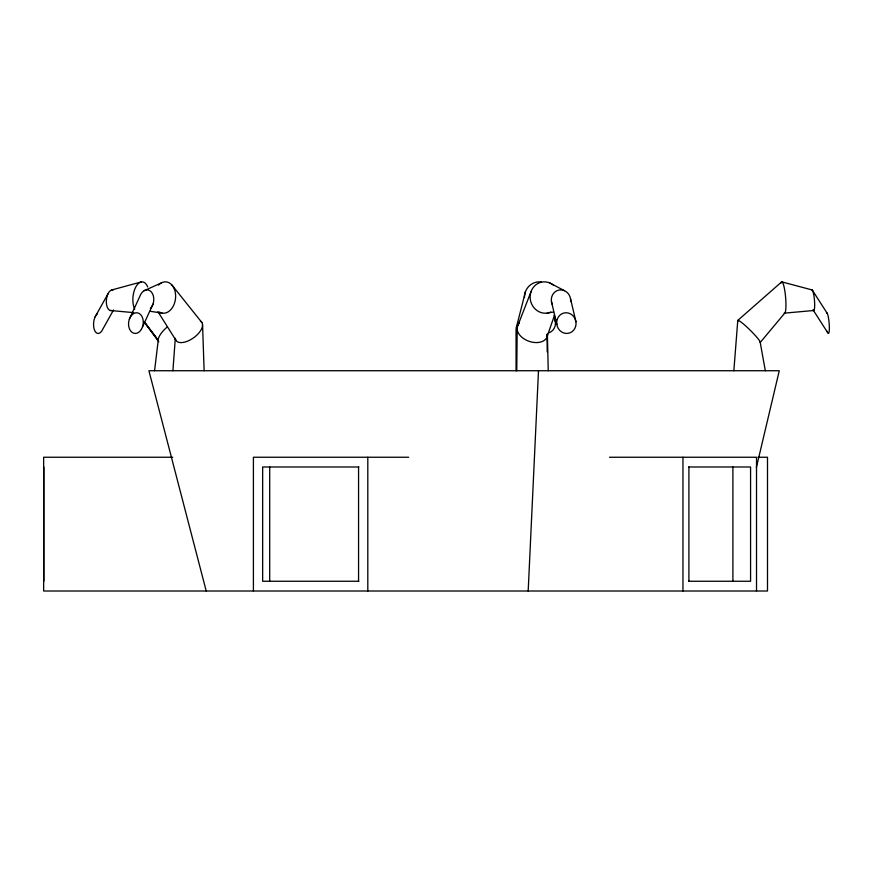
<?xml version="1.0" encoding="UTF-8"?>
<svg xmlns="http://www.w3.org/2000/svg" width="873" height="873" viewBox="0 0 873 873"><rect width="100%" height="100%" fill="white"/><g stroke="black" fill="none" stroke-linecap="round" stroke-linejoin="round"><path stroke-width="1.31" d="M516.772 370.73L517.198 327.2L531.079 291.538M528.187 591.01L538.499 370.73M172.909 370.73L175.309 338.233A15.736 7.868 -35.3 0 0 192.977 338.233A15.736 7.868 -35.3 0 0 200.463 321.177M733.855 370.73L737.772 320.424L781.553 281.99M154.565 370.73L158.231 340.284A15.736 5.685 -40.7 0 1 166.939 327.2M756.356 467.601L779.273 370.73L148.912 370.73L206.214 591.01M516.412 327.2L525.502 291.538M547.393 335.712L554.541 315.131M129.357 319.147L139.876 296.263A10.389 7.322 -83.2 0 1 151.378 292.019A10.389 7.322 -83.2 0 1 150.407 308.442M142.463 327.069L152.971 304.186M95.157 316.801L107.936 293.928M113.534 309.959L102.665 329.405A10.389 5.293 -84.4 0 1 94.24 329.405A10.389 5.293 -84.4 0 1 97.569 313.538M144.176 290.665L161.079 283.059M111.733 289.967L141.055 281.99M547.207 313.101L553.613 312.01M813.909 310.493L784.783 313.101L760.219 342.489A15.736 1.735 44.6 0 0 748.521 328.575A15.736 1.735 44.6 0 0 737.892 321.177M172.767 457.245L43.65 457.245L43.65 591.01L767.498 591.01L767.498 457.245L757.95 457.245M408.695 457.245L253.41 457.245L253.41 591.01M609.496 457.245L756.52 457.245L756.52 591.01M358.847 466.99L262.653 466.99L262.653 581.254L358.847 581.254M688.655 466.99L750.573 466.99L750.573 581.254L688.655 581.254M110.249 310.493L133.613 312.621M150.156 311.29L162.094 313.101M782.197 281.99L812.196 289.967M549.99 283.059L564.416 290.665M171.992 285.1L201.958 322.628M144.231 321.897L158.231 340.284L145.071 322.901M144.689 322.65L158.799 341.736M812.665 290.665L827.353 313.538M813.014 309.795L827.702 332.668M157.948 311.672L175.92 340.284M570.56 298.882L575.94 321.755M551.441 301.578L556.821 324.45M760.088 341.736L765.326 370.73M554.322 315.022L555.359 321.755M202.558 324.68L204.118 370.73M547.393 334.261L548.244 370.73M547.065 334.261L547.207 351.819M732.894 466.99L732.894 581.254M688.906 466.99L688.906 581.254M682.959 457.245L682.959 591.01M516.052 370.73L516.052 330.005A15.736 10.814 13.3 0 1 519.282 323.25M367.806 457.245L367.806 591.01M358.563 466.99L358.563 581.254M269.702 466.99L269.702 581.254M43.857 466.99L43.857 581.254M111.635 310.493A10.389 5.293 -84.4 0 1 106.375 300.225A10.389 5.293 -84.4 0 1 113.13 289.967M134.704 309.107A15.736 8.021 -84.4 0 1 136.09 286.453A15.736 8.021 -84.4 0 1 147.679 286.955M158.439 285.1A15.736 11.087 -83.2 0 1 175.626 295.5A15.736 11.087 -83.2 0 1 159.344 312.032M552.173 304.186A10.389 9.647 76.9 0 1 559.418 289.967A10.389 9.647 76.9 0 1 570.636 301.578M550.874 312.032A15.736 14.623 76.9 0 1 530.206 295.5A15.736 14.623 76.9 0 1 553.373 285.1M547.491 333.868A15.736 10.378 19.9 0 1 529.747 341.539A15.736 10.378 19.9 0 1 518.202 324.68M811.781 289.967A10.389 1.615 85.1 0 1 814.465 300.225A10.389 1.615 85.1 0 1 813.483 310.493M826.458 312.84A10.389 1.615 85.1 0 1 829.306 325.782A10.389 1.615 85.1 0 1 827.222 331.314M781.019 283.059A15.736 2.444 85.1 0 1 785.427 295.5A15.736 2.444 85.1 0 1 784.14 313.101M524.455 297.54A15.736 15.234 70.4 0 1 541.435 281.99M554.617 319.147A10.389 10.061 70.4 0 1 549.423 332.668M141.361 329.405A10.389 7.322 -83.2 0 0 137.487 312.84A10.389 7.322 -83.2 0 0 128.888 327.069A10.389 7.322 -83.2 0 0 141.361 329.405M557.312 319.147A10.389 9.647 76.9 0 0 567.952 333.366A10.389 9.647 76.9 0 0 573.867 316.801A10.389 9.647 76.9 0 0 557.312 319.147"/></g></svg>
